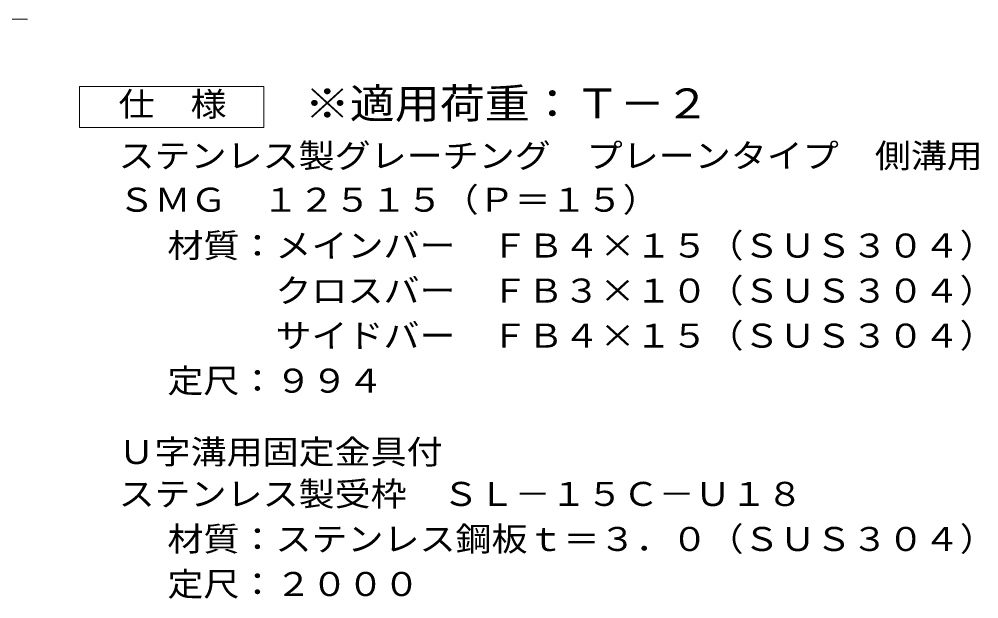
# Model space of a CAD drawing. Units: millimetres at full size; details may follow other scales. Extents: x -324 to 377, y -387 to 295.
# Drawn here: x 142.1 to 376.6, y -165.7 to -24.1 of the extents above; entities that cross this region are included whole.
import ezdxf
from ezdxf.enums import TextEntityAlignment as Align

# ---------------------------------------------------------------- set-up
doc = ezdxf.new("R2010")
doc.units = ezdxf.units.MM
doc.header["$LTSCALE"] = 2
doc.layers.add('D-5', color=7, linetype='Continuous', lineweight=9)
doc.styles.add('ＭＳ ゴシック', font='')
doc.styles.get('ＭＳ ゴシック').set_extended_font_data('MS Gothic')

msp = doc.modelspace()

# ---------------------------------------------------------------- linework, layer by layer
at = {"layer": 'D-5'}
msp.add_line((16.056, -24.097), (144.131, -24.097), dxfattribs=at)
msp.add_lwpolyline([(156.872, -50.546), (156.872, -40.546), (201.872, -40.546), (201.872, -50.546)], close=True, dxfattribs=at)

# ---------------------------------------------------------------- texts
at = {"layer": 'D-5', "color": 2, "style": 'ＭＳ ゴシック', "width": 1.1}
for s, p in [('仕\u3000様', (166.372, -49.546)), ('ステンレス製グレーチング\u3000プレーンタイプ\u3000側溝用', (166.372, -62.131)), ('ＳＭＧ\u3000１２５１５（Ｐ＝１５）', (166.372, -72.876)), ('材質：メインバー\u3000ＦＢ４×１５（ＳＵＳ３０４）', (178.314, -84.073)), ('\u3000\u3000\u3000クロスバー\u3000ＦＢ３×１０（ＳＵＳ３０４）', (178.314, -95.073)), ('\u3000\u3000\u3000サイドバー\u3000ＦＢ４×１５（ＳＵＳ３０４）', (178.314, -106.073)), ('定尺：９９４', (178.314, -117.073)), ('Ｕ字溝用固定金具付', (166.372, -134.472)), ('ステンレス製受枠\u3000ＳＬ－１５Ｃ－Ｕ１８', (166.372, -144.732)), ('材質：ステンレス鋼板ｔ＝３．０（ＳＵＳ３０４）', (178.314, -155.732)), ('定尺：２０００', (178.314, -166.732))]:
    msp.add_text(s, height=5.865, dxfattribs=at).set_placement(p, align=Align.BOTTOM_LEFT)
at = {"layer": 'D-5', "color": 3, "style": 'ＭＳ ゴシック', "width": 1.1}
msp.add_text('※適用荷重：Ｔ－２', height=7.331, dxfattribs=at).set_placement((211.872, -50.546), align=Align.BOTTOM_LEFT)

doc.saveas('drawing.dxf')
